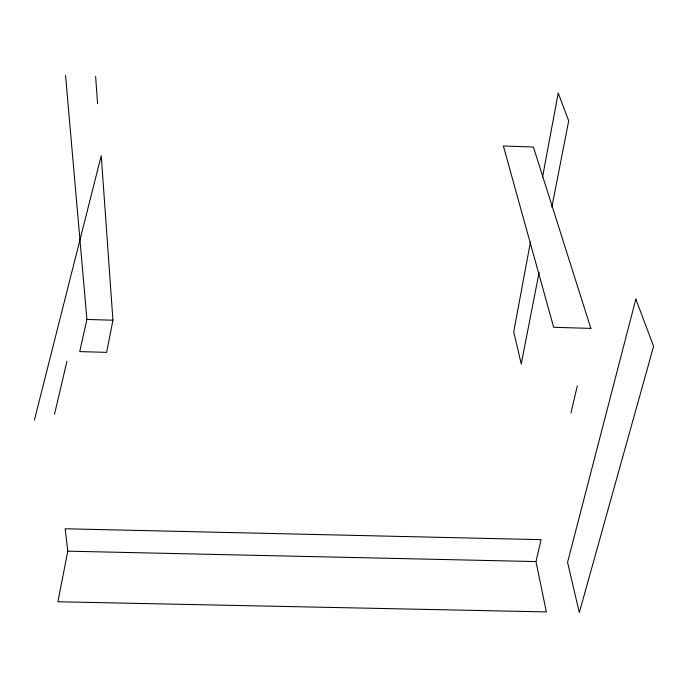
<?xml version="1.0" encoding="UTF-8"?>
<svg xmlns="http://www.w3.org/2000/svg" width="688" height="688" viewBox="0 0 688 688"><rect width="100%" height="100%" fill="white"/><g stroke="black" fill="none" stroke-linecap="round" stroke-linejoin="round"><path stroke-width="1.03" d="M530.457 241.961L513.73 331.754L521.237 363.935L539.117 272.379M542.462 177.521L558.217 93.009L568.692 120.839L551.853 207.131M67.794 551.165L57.904 601.759L546.358 611.907L535.952 561.571L541.112 539.659L65.171 528.78L67.794 551.165L535.952 561.571M34.4 420.101L101.248 155.694L112.927 320.204L106.64 352.359L79.731 351.611L86.92 319.456L65.549 75.405M54.515 414.202L66.942 361.26M570.945 412.955L577.335 385.805M86.92 319.456L112.927 320.204M95.623 76.48L97.558 103.673M635.841 299.125L567.566 562.277L579.313 612.595L653.6 346.288L635.841 299.125M590.854 328.391L553.668 327.307L503.375 146.002L533.406 147.026L590.854 328.391"/></g></svg>
